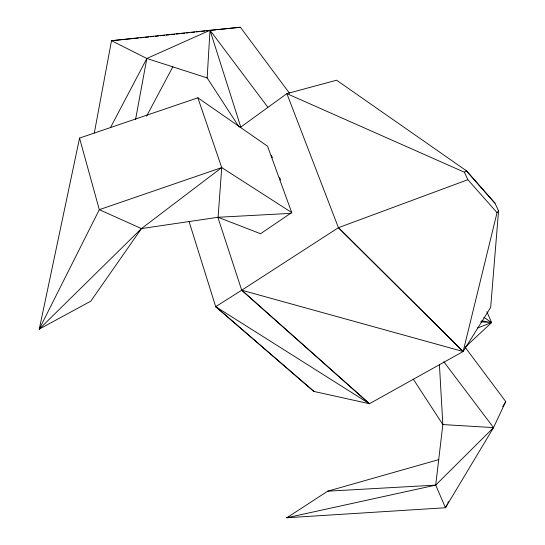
<?xml version="1.0" encoding="UTF-8"?>
<svg xmlns="http://www.w3.org/2000/svg" width="545" height="545" viewBox="0 0 545 545"><rect width="100%" height="100%" fill="white"/><g stroke="black" fill="none" stroke-linecap="round" stroke-linejoin="round"><path stroke-width="0.82" d="M239.119 127.033L207.161 77.921L210.009 30.261L240.386 27.25L289.524 93.27M197.869 97.807L221.733 167.588L218.089 217.271L260.551 233.73L291.738 212.564L267.568 146.237L197.869 97.807L79.556 138.076L39.26 329.125L90.783 301.181L141.441 228.58L221.733 167.588L291.738 212.564M240.229 127.489L286.874 93.624L336.592 80.21L466.322 170.714L494.983 203.224L498.559 210.861L490.67 307.4L463.141 351.518L369.442 403.722L313.893 391.433L215.684 306.665L189.013 221.345M438.834 459.599L327.695 491.181L286.854 517.75L445.469 507.749L435.707 485.118L442.84 424.562L439.406 364.53M135.576 119.45L146.837 58.479L210.009 30.261L267.888 107.304M94.305 133.075L111.507 40.705L210.009 30.261L240.822 127.169M498.559 210.861L497.04 212.659L463.141 351.518L241.721 290.213L215.684 306.665L313.893 391.433M446.961 504.697L445.469 507.749L493.525 427.614L505.74 401.576L465.212 347.356M291.064 213.354L218.089 217.271L141.441 228.58L39.26 329.125L39.989 327.586M447.704 503.171L448.446 501.645M39.26 329.125L99.299 209.682L79.556 138.076M110.39 127.762L146.837 58.479L207.161 77.921M146.585 116.18L172.908 66.674M502.688 406.672L505.74 401.576M288.455 517.15L286.854 517.75L435.707 485.118L493.525 427.614L443.875 361.832M465.117 347.247L491.624 322.538L486.835 311.692M217.946 217.584L241.721 290.213L338.418 227.687L463.141 351.518L338.418 227.687L286.874 93.624L464.429 172.234L466.322 170.714L494.983 203.224M477.379 328.104L491.624 322.538L483.844 317.347M338.418 227.687L467.855 179.714L497.04 212.659M221.733 167.588L99.299 209.682L141.441 228.58M286.854 517.75L288.516 517.369M148.499 36.985L145.133 37.332M150.188 36.808L153.561 36.447M155.243 36.27L158.615 35.916M160.305 35.738L164.515 35.289M166.205 35.112L169.577 34.751M171.259 34.573L174.632 34.219M176.321 34.035L179.693 33.681M181.376 33.504L184.748 33.143M186.438 32.966L189.803 32.611M191.493 32.428L194.865 32.073M196.547 31.896L199.92 31.535M201.609 31.358L204.981 31.004M206.664 30.82L215.936 29.839M217.625 29.662L240.386 27.25M138.41 38.007L111.507 40.705L146.837 58.479M140.092 37.837L143.451 37.503M327.695 491.181L435.707 485.118M493.525 427.614L442.84 424.562L413.26 379.095M480.629 321.822L491.624 322.538L481.657 320.787M215.684 306.665L369.442 403.722L241.721 290.213L369.442 403.722M464.429 172.234L467.855 179.714M271.492 155.441L272.371 157.818M279.674 177.616L280.546 179.993"/></g></svg>
